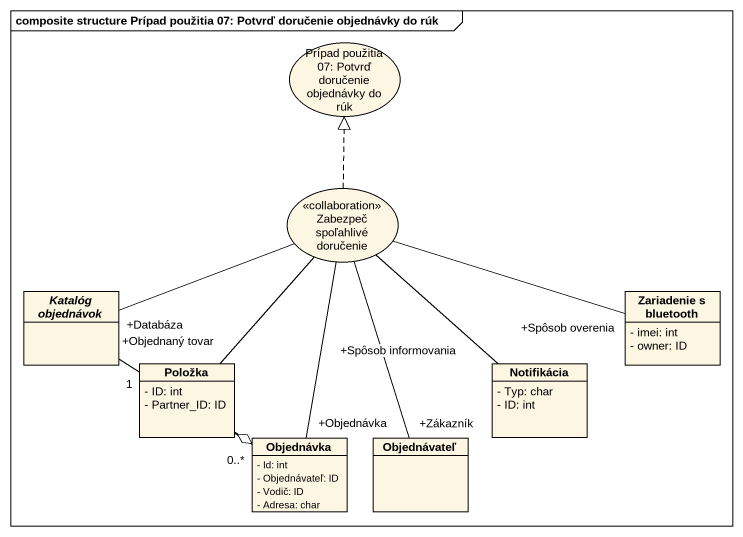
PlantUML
@startuml
mainframe composite structure Prípad použitia 07: Potvrď doručenie objednávky do rúk
allowmixing
hide circle
hide empty members
skinparam classAttributeIconSize 0
usecase "Prípad použitia 07: Potvrď doručenie objednávky do rúk" as Prípad_použitia_07_Potvrď
usecase "Zabezpeč spoľahlivé doručenie" as Zabezpeč_spoľahlivé <<collaboration>>
abstract class "Katalóg objednávok" as Katalóg_objednávok
class "Zariadenie s bluetooth" as Zariadenie_s_bluetooth {
  - imei: int
  - owner: ID
}
class Položka {
  - ID: int
  - Partner_ID: ID
}
class Notifikácia {
  - Typ: char
  - ID: int
}
class Objednávka {
  - Id: int
  - Objednávateľ: ID
  - Vodič: ID
  - Adresa: char
}
class Objednávateľ
Zabezpeč_spoľahlivé .up.|> Prípad_použitia_07_Potvrď
Katalóg_objednávok "+Databáza" -right- Zabezpeč_spoľahlivé
Katalóg_objednávok "1" -- "0..*" Objednávka
Zariadenie_s_bluetooth "+Spôsob overenia" -left- Zabezpeč_spoľahlivé
Položka "+Objednaný tovar" -up- Zabezpeč_spoľahlivé
Položka --o Objednávka
Notifikácia "+Spôsob informovania" -up- Zabezpeč_spoľahlivé
Objednávka "+Objednávka" -up- Zabezpeč_spoľahlivé
Objednávateľ "+Zákazník" -up- Zabezpeč_spoľahlivé
@enduml
